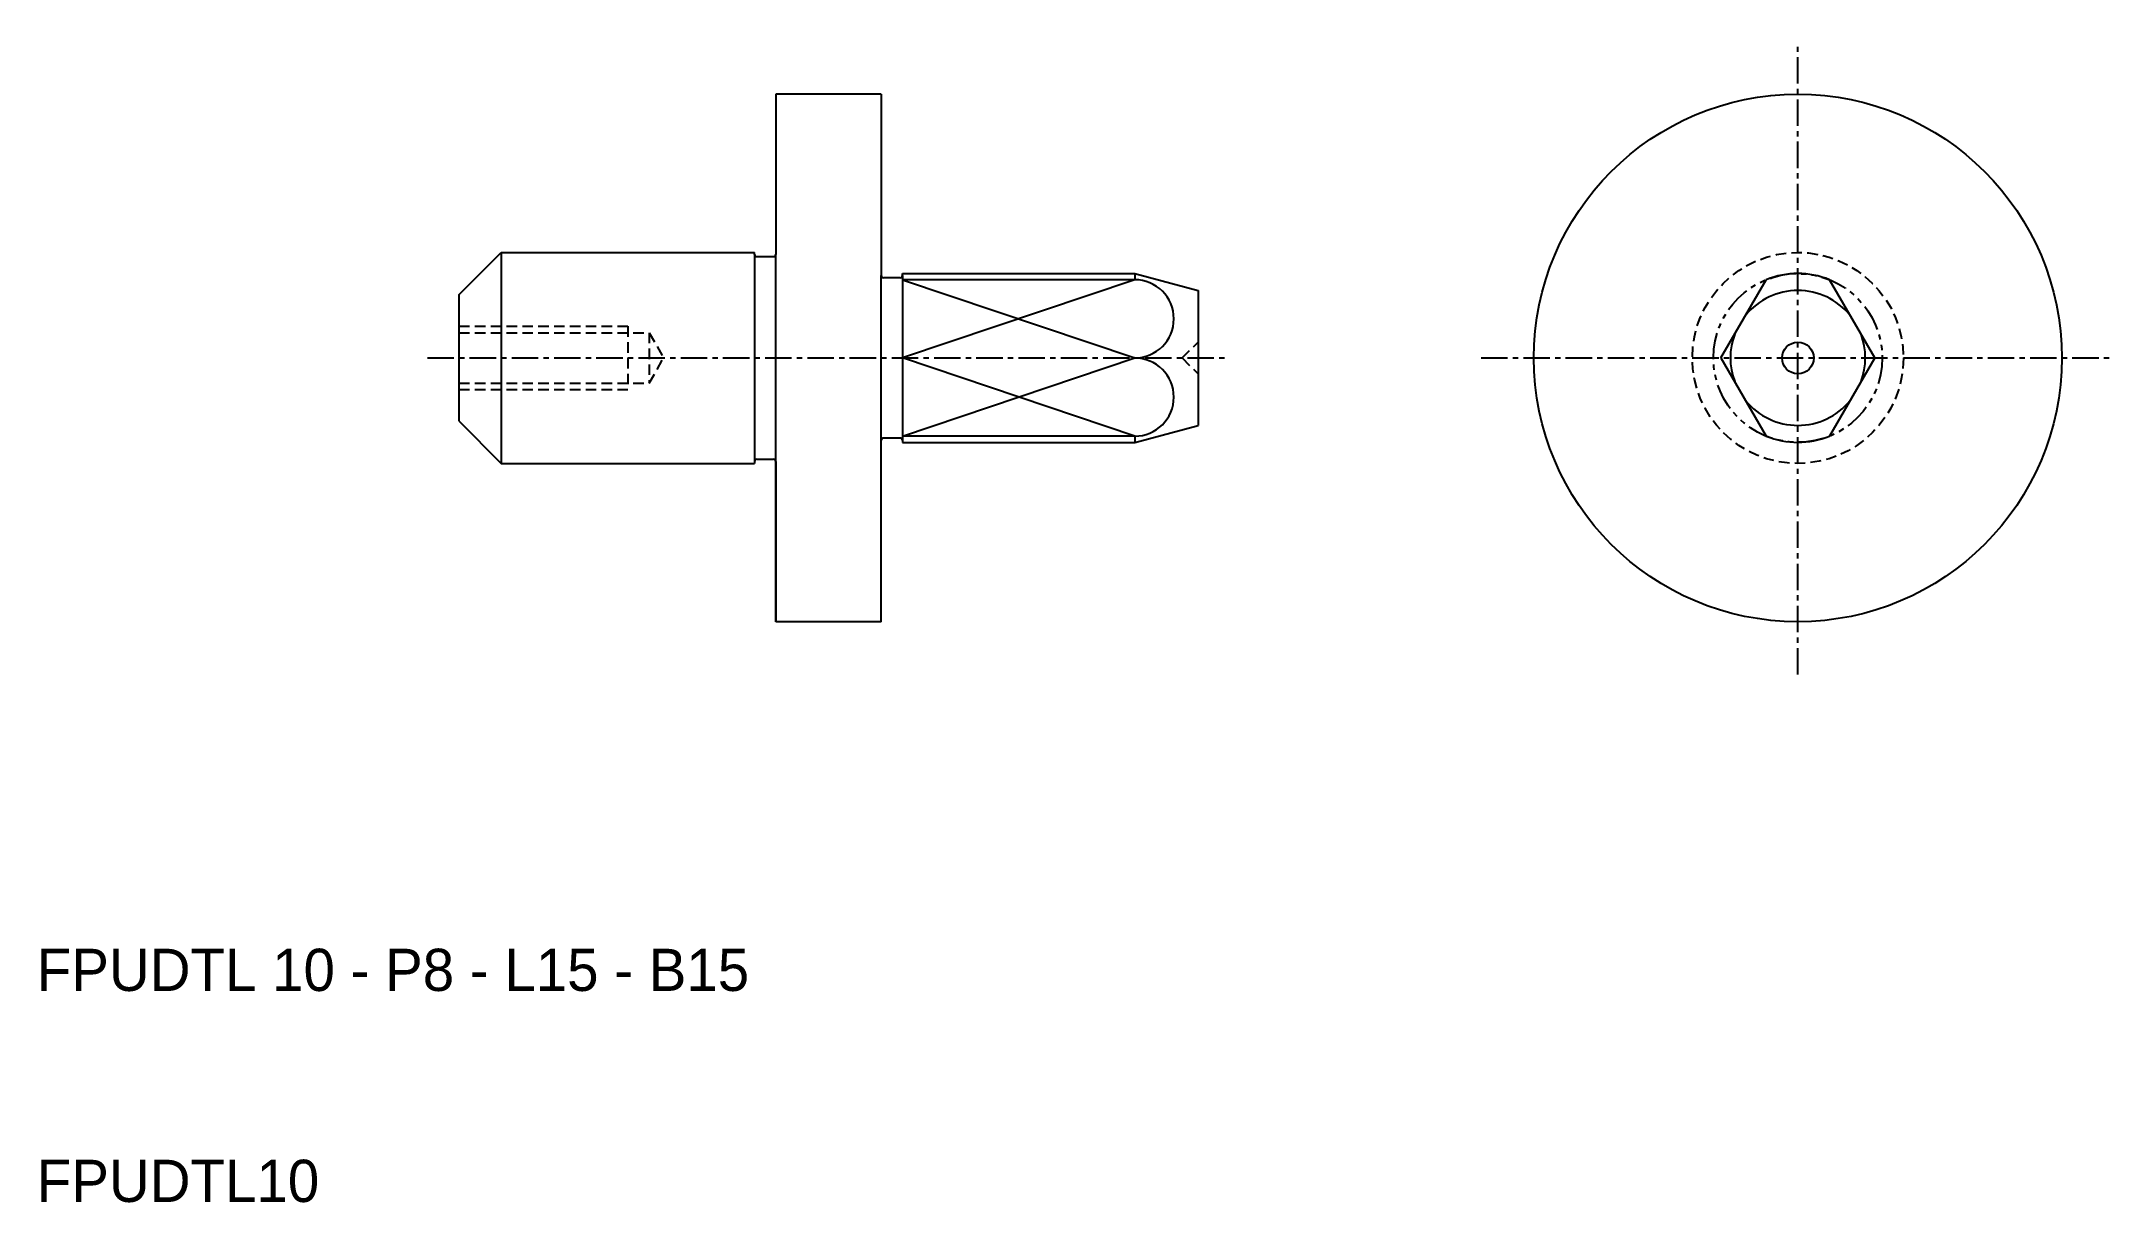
# Model space of a CAD drawing. Extents: x 10.2 to 108.4, y 10 to 65.
import ezdxf

# ---------------------------------------------------------------- set-up
doc = ezdxf.new("R2010")
doc.units = 0
for name, pattern in [('CENTER', [2, 1.25, -0.25, 0.25, -0.25]), ('DASHED', [0.75, 0.5, -0.25]), ('PHANTOM', [2.5, 1.25, -0.25, 0.25, -0.25, 0.25, -0.25])]:
    doc.linetypes.add(name, pattern=pattern)
doc.layers.get('0').update_dxf_attribs({"linetype": 'CONTINUOUS'})
doc.layers.add('CENTER', color=1, linetype='CENTER')

msp = doc.modelspace()

# ---------------------------------------------------------------- linework, layer by layer
at = {"color": 7, "linetype": 'CONTINUOUS'}
for p, q in [((45, 62.5), (45, 54.9)), ((50, 62.5), (45, 62.5)), ((50, 62.5), (50, 53.9)), ((30, 53), (32, 55)), ((32, 55), (44, 55)), ((32, 55), (32, 45)), ((44, 54.9), (44, 55)), ((44, 54.9), (44, 45.1)), ((44.1, 54.8), (44.9, 54.8)), ((45, 45.1), (45, 54.9)), ((50, 46.1), (50, 53.9)), ((50.9, 53.8), (50.1, 53.8)), ((51, 54), (62, 54)), ((51, 53.9), (51, 54)), ((51, 53.9), (51, 54)), ((51, 53.9), (51, 46.1)), ((62, 53.708), (51, 53.708)), ((62, 54), (65, 53.196)), ((62, 54), (62, 53.708)), ((65, 53.196), (65, 46.804)), ((89.771, 50), (91.912, 53.708)), ((97.053, 50), (94.912, 53.708)), ((30, 47), (30, 53)), ((89.771, 50), (91.912, 46.292)), ((97.053, 50), (94.912, 46.292)), ((30, 47), (32, 45)), ((50.9, 46.2), (50.1, 46.2)), ((62, 46.292), (51, 46.292)), ((62, 46), (65, 46.804)), ((62, 46.292), (62, 46)), ((44.1, 45.2), (44.9, 45.2)), ((50, 37.5), (50, 46.1)), ((51, 46.1), (51, 46)), ((51, 46), (62, 46)), ((32, 45), (44, 45)), ((44, 45.1), (44, 45)), ((45, 37.5), (45, 45.1)), ((45, 45.1), (45, 37.5)), ((50, 37.5), (45, 37.5))]:
    msp.add_line(p, q, dxfattribs=at)
at = {"color": 3, "linetype": 'CONTINUOUS'}
for p, q in [((51, 53.708), (62, 50)), ((62, 53.708), (51, 50)), ((62, 46.292), (51, 50)), ((51, 46.292), (62, 50))]:
    msp.add_line(p, q, dxfattribs=at)
at = {"color": 3, "linetype": 'DASHED'}
for p, q in [((30, 51.5), (38, 51.5)), ((30, 51.194), (39, 51.194)), ((38, 51.5), (38, 48.5)), ((39, 51.194), (39.689, 50)), ((39, 51.194), (39, 48.806)), ((64.25, 50), (65, 50.75)), ((39, 48.806), (39.689, 50)), ((64.25, 50), (65, 49.25)), ((30, 48.806), (39, 48.806)), ((30, 48.5), (38, 48.5))]:
    msp.add_line(p, q, dxfattribs=at)
at = {"color": 7, "linetype": 'CONTINUOUS'}
for radius in [12.5, 0.75]:
    msp.add_circle((93.412, 50), radius, dxfattribs=at)
at = {"color": 3, "linetype": 'DASHED'}
msp.add_circle((93.412, 50), 5, dxfattribs=at)
at = {"color": 3, "linetype": 'PHANTOM'}
msp.add_circle((93.412, 50), 4, dxfattribs=at)
at = {"color": 7, "linetype": 'CONTINUOUS'}
for centre, radius, start, end in [((44.1, 54.9), 0.1, 180, 270), ((44.9, 54.9), 0.1, 270, 0), ((50.1, 53.9), 0.1, 180, 270), ((50.9, 53.9), 0.1, 270, 0), ((62, 51.854), 1.854, 270, 90), ((93.412, 50), 3.196, 39.41611, 140.58389), ((93.412, 50), 4, 67.97569, 112.02431), ((93.412, 50), 3.196, 159.41611, 200.58389), ((93.412, 50), 3.196, 339.41611, 20.58389), ((62, 48.146), 1.854, 270, 90), ((93.412, 50), 3.196, 219.41611, 320.58389), ((50.1, 46.1), 0.1, 90, 180), ((50.9, 46.1), 0.1, 0, 90), ((93.412, 50), 4, 247.97569, 292.02431), ((44.1, 45.1), 0.1, 90, 180), ((44.9, 45.1), 0.1, 0, 90)]:
    msp.add_arc(centre, radius, start, end, dxfattribs=at)
at = {"layer": 'CENTER', "color": 1, "linetype": 'CENTER'}
for p, q in [((93.412, 35), (93.412, 65)), ((28.5, 50), (66.5, 50)), ((78.412, 50), (108.412, 50))]:
    msp.add_line(p, q, dxfattribs=at)

# ---------------------------------------------------------------- texts
at = {"color": 7, "linetype": 'CONTINUOUS'}
for s, p in [('FPUDTL 10 - P8 - L15 - B15', (10, 20)), ('FPUDTL10', (10, 10))]:
    msp.add_text(s, height=2, dxfattribs=at).set_placement(p)

doc.saveas('drawing.dxf')
